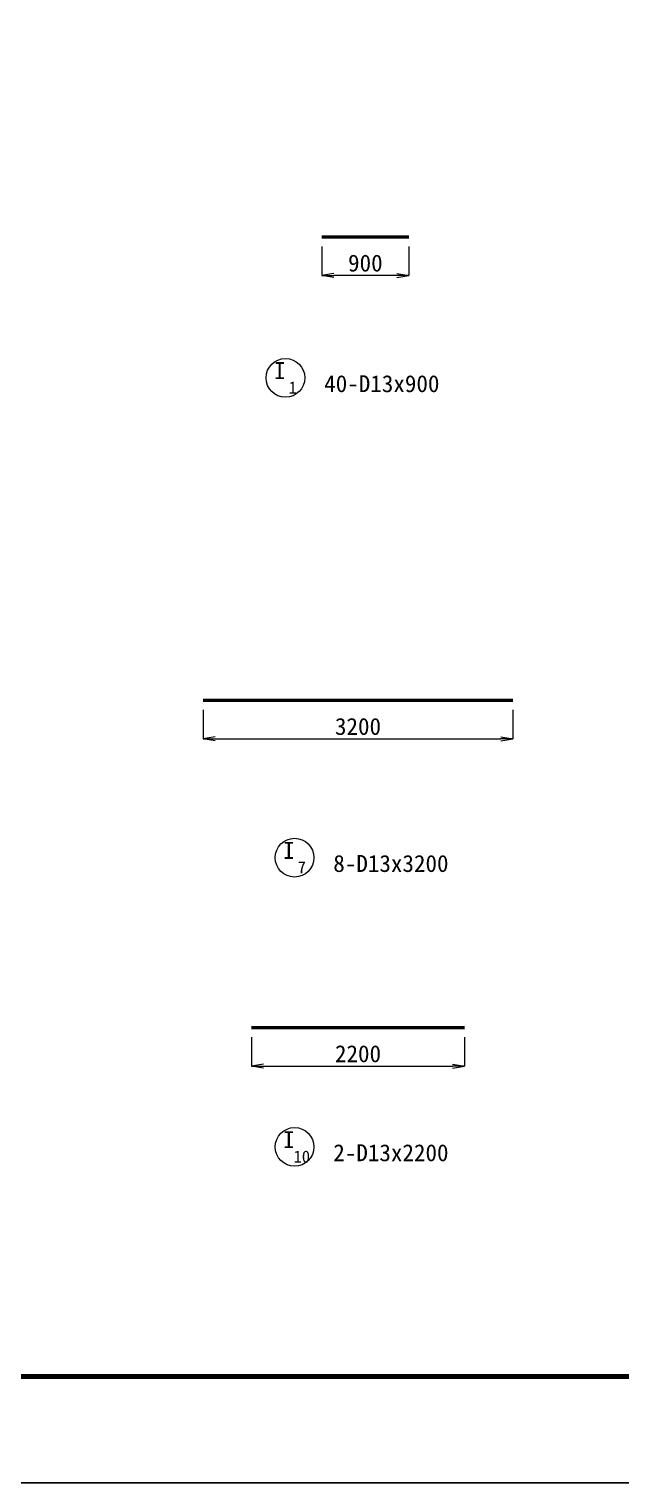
# Model space of a CAD drawing. Header units: millimetres. Extents: x 169470 to 758170, y -17820 to 11880.
# Drawn here: x 643514 to 649628, y -17820 to -2810 of the extents above; entities that cross this region are included whole.
import ezdxf
from ezdxf.enums import TextEntityAlignment as Align

# ---------------------------------------------------------------- set-up
doc = ezdxf.new("R2010")
doc.units = ezdxf.units.MM
doc.header["$LTSCALE"] = 50
doc.header["$PDSIZE"] = 300
doc.layers.get('Defpoints').update_dxf_attribs({"color": 151})
for name, color, linetype, lineweight in [('D-STR', 1, 'Continuous', 50), ('D-STR-DIM', 7, 'Continuous', 13), ('D-STR-HTXT', 7, 'Continuous', 13), ('D-STR-TXT', 7, 'Continuous', 13), ('D-TTL', 2, 'Continuous', 140)]:
    doc.layers.add(name, color=color, linetype=linetype, lineweight=lineweight)
doc.styles.add('MS ゴシック', font='MS Gothic.ttf')
doc.styles.add('YOKO_GOTHIC', font='MS Gothic.ttf')
doc.dimstyles.new('DIM-50', dxfattribs={"dimscale": 50, "dimtxt": 3.5, "dimasz": 2.5, "dimexe": 0, "dimexo": 2, "dimgap": 0.8, "dimtad": 1, "dimdec": 0, "dimzin": 1, "dimdsep": 46, "dimtxsty": 'MS ゴシック', "dimblk": 'OPEN', "dimcen": 0.1, "dimclrd": 256, "dimclre": 256, "dimclrt": 256, "dimaunit": 1, "dimadec": 3, "dimazin": 0, "dimtfac": 1, "dimtdec": 0, "dimtix": 1, "dimtmove": 2, "dimatfit": 3, "dimldrblk": 'OPEN', "dimfxl": 1, "dimlwd": -1, "dimlwe": -1, "dimarcsym": 2})

# ---------------------------------------------------------------- blocks, each defined once
blk = doc.blocks.new('_Open')
at = {"color": 0, "linetype": 'ByBlock', "lineweight": -2}
for p, q in [((-1, 0.17), (0, 0)), ((-1, -0.17), (0, 0)), ((0, 0), (-1, 0))]:
    blk.add_line(p, q, dxfattribs=at)
blk = doc.blocks.new('*D167')
at = {"layer": 'D-STR-DIM', "transparency": 16777216}
for p, q in [((646538, -5055), (646538, -5355)), ((647438, -5055), (647438, -5355)), ((647313, -5355), (646663, -5355))]:
    blk.add_line(p, q, dxfattribs=at)
at = {"layer": 'Defpoints', "color": 0, "transparency": 16777216}
for p in [(646538, -4955), (647438, -4955), (646538, -5355)]:
    blk.add_point(p, dxfattribs=at)
at = {"layer": 'D-STR-DIM', "transparency": 16777216, "xscale": 125, "yscale": 125, "zscale": 125, "rotation": 180}
blk.add_blockref('_Open', (646538, -5355), dxfattribs=at)
at = {"layer": 'D-STR-DIM', "transparency": 16777216, "xscale": 125, "yscale": 125, "zscale": 125}
blk.add_blockref('_Open', (647438, -5355), dxfattribs=at)
at = {"layer": 'D-STR-DIM', "transparency": 16777216, "insert": (646988, -5227), "char_height": 175, "attachment_point": 5, "style": 'MS ゴシック'}
blk.add_mtext('900', dxfattribs=at)
blk = doc.blocks.new('*D174')
at = {"layer": 'D-STR-DIM', "transparency": 16777216}
for p, q in [((645312, -9838), (645312, -10138)), ((648512, -9838), (648512, -10138)), ((645437, -10138), (648387, -10138))]:
    blk.add_line(p, q, dxfattribs=at)
at = {"layer": 'Defpoints', "color": 0, "transparency": 16777216}
for p in [(645312, -9738), (648512, -9738), (648512, -10138)]:
    blk.add_point(p, dxfattribs=at)
at = {"layer": 'D-STR-DIM', "transparency": 16777216, "xscale": 125, "yscale": 125, "zscale": 125, "rotation": 180}
blk.add_blockref('_Open', (645312, -10138), dxfattribs=at)
at = {"layer": 'D-STR-DIM', "transparency": 16777216, "xscale": 125, "yscale": 125, "zscale": 125}
blk.add_blockref('_Open', (648512, -10138), dxfattribs=at)
at = {"layer": 'D-STR-DIM', "transparency": 16777216, "insert": (646912, -10011), "char_height": 175, "attachment_point": 5, "style": 'MS ゴシック'}
blk.add_mtext('3200', dxfattribs=at)
blk = doc.blocks.new('*D2431')
at = {"layer": 'D-STR-DIM', "transparency": 16777216}
for p, q in [((645812, -13218), (645812, -13518)), ((648012, -13218), (648012, -13518)), ((645937, -13518), (647887, -13518))]:
    blk.add_line(p, q, dxfattribs=at)
at = {"layer": 'Defpoints', "color": 0, "transparency": 16777216}
for p in [(645812, -13118), (648012, -13118), (648012, -13518)]:
    blk.add_point(p, dxfattribs=at)
at = {"layer": 'D-STR-DIM', "transparency": 16777216, "xscale": 125, "yscale": 125, "zscale": 125, "rotation": 180}
blk.add_blockref('_Open', (645812, -13518), dxfattribs=at)
at = {"layer": 'D-STR-DIM', "transparency": 16777216, "xscale": 125, "yscale": 125, "zscale": 125}
blk.add_blockref('_Open', (648012, -13518), dxfattribs=at)
at = {"layer": 'D-STR-DIM', "transparency": 16777216, "insert": (646912, -13390), "char_height": 175, "attachment_point": 5, "style": 'MS ゴシック'}
blk.add_mtext('2200', dxfattribs=at)

msp = doc.modelspace()

# ---------------------------------------------------------------- linework, layer by layer
at = {"layer": 'D-STR'}
for p, q in [((646538.12, -4954.95), (647438.12, -4954.95)), ((645311.53, -9738.28), (648511.53, -9738.28)), ((645811.53, -13117.63), (648011.53, -13117.63))]:
    msp.add_line(p, q, dxfattribs=at)
at = {"layer": 'D-STR-HTXT'}
for centre in [(646162.89, -6410.96), (646256.55, -11364.56)]:
    msp.add_circle(centre, 200, dxfattribs=at)
at = {"layer": 'D-STR-HTXT', "color": 4}
msp.add_circle((646256.55, -14351.03), 200, dxfattribs=at)
at = {"layer": 'D-TTL'}
msp.add_lwpolyline([(633044.53, 10780), (633044.53, -16720), (673044.53, -16720), (673044.53, 10780)], close=True, dxfattribs=at)
at = {"layer": 'Defpoints', "color": 1}
msp.add_lwpolyline([(632019.53, 11880), (632019.53, -17820), (674069.53, -17820), (674069.53, 11880)], close=True, dxfattribs=at)

# ---------------------------------------------------------------- texts
at = {"layer": 'D-STR-TXT', "style": 'YOKO_GOTHIC'}
for s, height, p in [('I ', 175, (646162.89, -6335.96)), ('1', 125, (646237.89, -6510.96)), ('I ', 175, (646256.55, -11289.56)), ('7', 125, (646331.55, -11464.56))]:
    msp.add_text(s, height=height, dxfattribs=at).set_placement(p, align=Align.MIDDLE_CENTER)
for s, p in [('40-D13x900', (646562.89, -6610.96)), ('8-D13x3200', (646656.55, -11564.56))]:
    msp.add_text(s, height=175, dxfattribs=at).set_placement(p, align=Align.BOTTOM_LEFT)
at = {"layer": 'D-STR-TXT', "color": 4, "style": 'YOKO_GOTHIC'}
for s, height, p in [('I ', 175, (646256.55, -14276.03)), ('10', 125, (646331.55, -14451.03))]:
    msp.add_text(s, height=height, dxfattribs=at).set_placement(p, align=Align.MIDDLE_CENTER)
msp.add_text('2-D13x2200', height=175, dxfattribs=at).set_placement((646656.55, -14551.03), align=Align.BOTTOM_LEFT)

# ---------------------------------------------------------------- dimensions: what is measured, and where the dimension line sits
at = {"layer": 'D-STR-DIM'}
for base, p1, p2, picture, middle in [((646538.12, -5354.95), (647438.12, -4954.95), (646538.12, -4954.95), '*D167', (646988.12, -5227.45)), ((648511.53, -10138.28), (645311.53, -9738.28), (648511.53, -9738.28), '*D174', (646911.53, -10010.78)), ((648011.53, -13517.63), (645811.53, -13117.63), (648011.53, -13117.63), '*D2431', (646911.53, -13390.13))]:
    dim = msp.add_linear_dim(base=base, p1=p1, p2=p2, dimstyle='DIM-50', dxfattribs=at)
    dim.commit()
    dim.dimension.update_dxf_attribs({"geometry": picture, "text_midpoint": middle})

doc.saveas('drawing.dxf')
